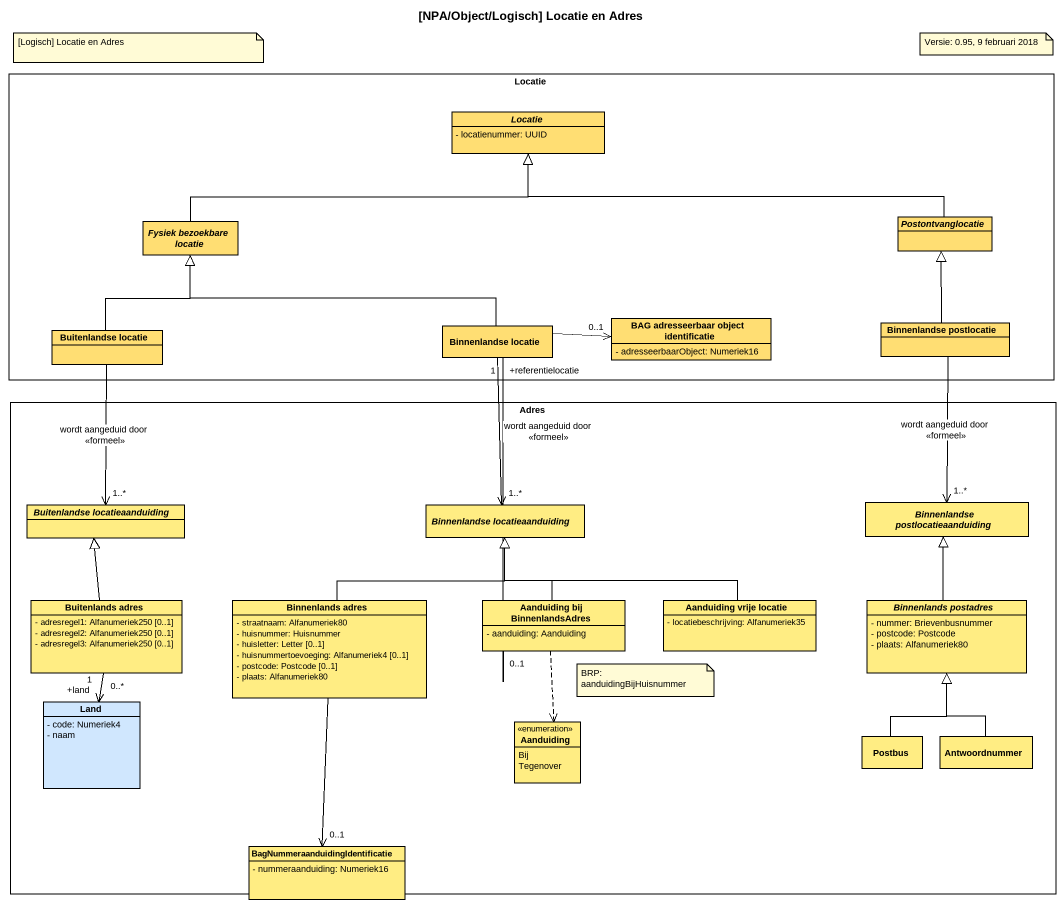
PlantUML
@startuml
title [NPA/Object/Logisch] Locatie en Adres
hide circle
hide empty members
skinparam classAttributeIconSize 0
rectangle Locatie {
  abstract class "Locatie" as Locatie_2 #FFDE73 {
    - locatienummer: UUID
  }
  abstract class "Fysiek bezoekbare locatie" as Fysiek_bezoekbare_locatie #FFDE73
  abstract class Postontvanglocatie #FFDE73
  class "Buitenlandse locatie" as Buitenlandse_locatie #FFDE73
  class "Binnenlandse locatie" as Binnenlandse_locatie #FFDE73
  class "BAG adresseerbaar object identificatie" as BAG_adresseerbaar_object #FFDE73 {
    - adresseerbaarObject: Numeriek16
  }
  class "Binnenlandse postlocatie" as Binnenlandse_postlocatie #FFDE73
}
rectangle Adres {
  abstract class "Buitenlandse locatieaanduiding" as Buitenlandse #FFED83
  abstract class "Binnenlandse locatieaanduiding" as Binnenlandse #FFED83
  abstract class "Binnenlandse postlocatieaanduiding" as Binnenlandse_2 #FFED83
  class "Buitenlands adres" as Buitenlands_adres #FFED83 {
    - adresregel1: Alfanumeriek250 [0..1]
    - adresregel2: Alfanumeriek250 [0..1]
    - adresregel3: Alfanumeriek250 [0..1]
  }
  class "Binnenlands adres" as Binnenlands_adres #FFED83 {
    - straatnaam: Alfanumeriek80
    - huisnummer: Huisnummer
    - huisletter: Letter [0..1]
    - huisnummertoevoeging: Alfanumeriek4 [0..1]
    - postcode: Postcode [0..1]
    - plaats: Alfanumeriek80
  }
  class "Aanduiding bij BinnenlandsAdres" as Aanduiding_bij #FFED83 {
    - aanduiding: Aanduiding
  }
  class "Aanduiding vrije locatie" as Aanduiding_vrije_locatie #FFED83 {
    - locatiebeschrijving: Alfanumeriek35
  }
  abstract class "Binnenlands postadres" as Binnenlands_postadres #FFED83 {
    - nummer: Brievenbusnummer
    - postcode: Postcode
    - plaats: Alfanumeriek80
  }
  class Land #D0E7FE {
    - code: Numeriek4
    - naam
  }
  enum Aanduiding #FFED83 {
    Bij
    Tegenover
  }
  class Postbus #FFED83
  class Antwoordnummer #FFED83
}
class "BagNummeraanduidingIdentificatie" as BagNummeraanduidingIdentific #FFED83 {
  - nummeraanduiding: Numeriek16
}
Fysiek_bezoekbare_locatie -right-|> Locatie_2
Postontvanglocatie -left-|> Locatie_2
Buitenlandse_locatie -up-|> Fysiek_bezoekbare_locatie
Binnenlandse_locatie -left-|> Fysiek_bezoekbare_locatie
BAG_adresseerbaar_object "0..1" <-left- Binnenlandse_locatie
Binnenlandse_postlocatie -up-|> Postontvanglocatie
Binnenlandse_postlocatie --> "1..*" Binnenlandse_2 : wordt aangeduid door\n<<formeel>>
Buitenlandse "1..*" <-up- Buitenlandse_locatie : wordt aangeduid door\n<<formeel>>
Binnenlandse "1..*" <-up- Binnenlandse_locatie : wordt aangeduid door\n<<formeel>>
Buitenlands_adres -up-|> Buitenlandse
Buitenlands_adres "0..*" --> "+land\n1" Land
Binnenlands_adres -up-|> Binnenlandse
Aanduiding_bij "0..1" -up- "+referentielocatie\n1" Binnenlandse_locatie
Aanduiding_bij -up-|> Binnenlandse
Aanduiding_bij ..> Aanduiding
Aanduiding_vrije_locatie -left-|> Binnenlandse
Binnenlands_postadres -up-|> Binnenlandse_2
Postbus -up-|> Binnenlands_postadres
Antwoordnummer -up-|> Binnenlands_postadres
BagNummeraanduidingIdentific "0..1" <-up- Binnenlands_adres
note as N1
  [Logisch] Locatie en Adres
end note
note as N2
  Versie: 0.95, 9 februari 2018
end note
note as N3
  BRP: aanduidingBijHuisnummer
end note
@enduml
